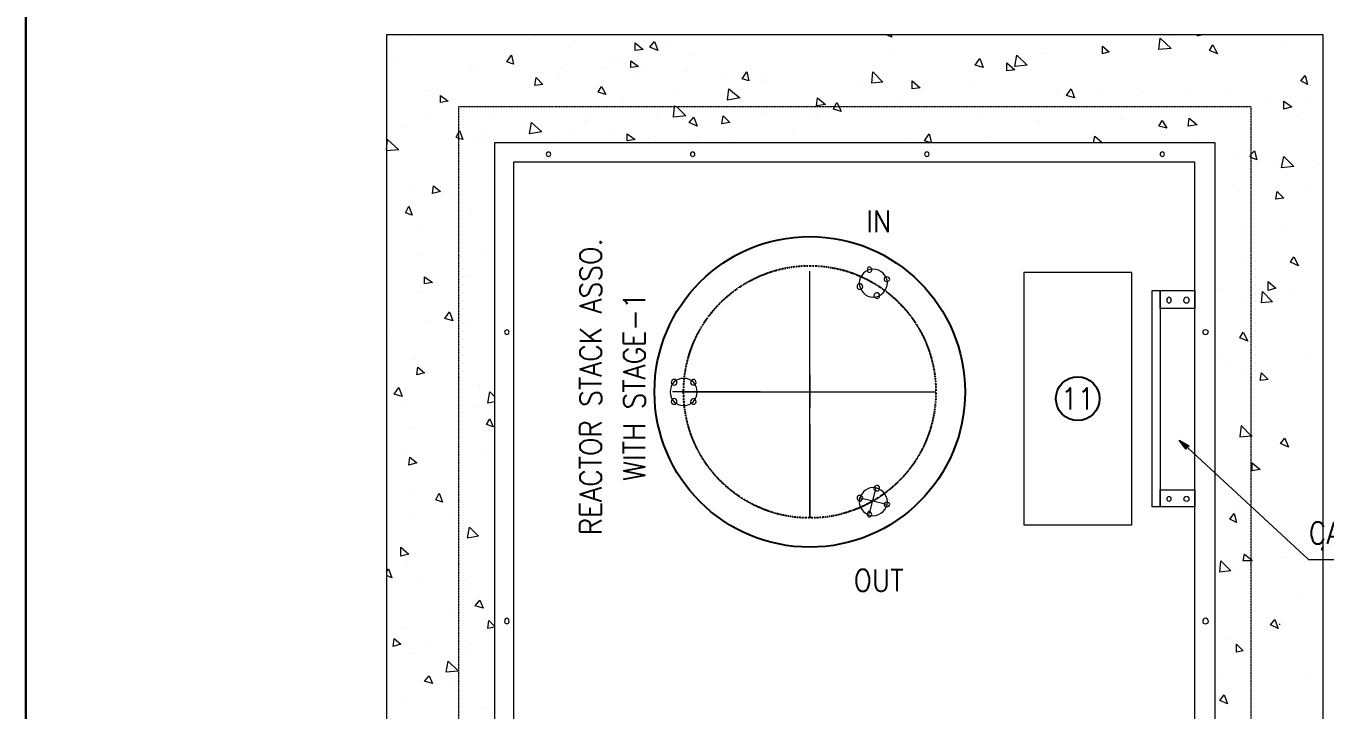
# Model space of a CAD drawing. Header units: metres. Extents: x 841183 to 1048542, y 259326 to 317714.
# Drawn here: x 1018225 to 1021830, y 267962 to 269860 of the extents above; entities that cross this region are included whole.
import ezdxf
from ezdxf.enums import TextEntityAlignment as Align

# ---------------------------------------------------------------- set-up
doc = ezdxf.new("R2010")
doc.units = ezdxf.units.M
doc.linetypes.add('CENTER2', pattern=[1.125, 0.75, -0.125, 0.125, -0.125])
doc.linetypes.add('PDF_IMPORT', pattern=[1, 0.8, -0.2])
doc.layers.add('A-REFLECT DOWN', color=252, linetype='Continuous', transparency=0.6)
for name, color, linetype in [('PDF_Geometry', 7, 'Continuous'), ('PDF_Solid Fills', 7, 'Continuous'), ('TIP - FENCE', 2, 'Continuous')]:
    doc.layers.add(name, color=color, linetype=linetype)
doc.styles.add('romans', font='romans.shx', dxfattribs={"width": 0.85})
doc.linetypes.add('FENCELINE2', pattern='A,0.25,-0.1,[132,ltypeshp.shx,S=0.1,R=0,X=-0.1,Y=0],-0.1,1', length=1.45)

# ---------------------------------------------------------------- blocks, each defined once
blk = doc.blocks.new('CAP-2')
at = {"color": 252, "ltscale": 8e-05}
blk.add_circle((2825, 6659.6), 430.9, dxfattribs=at)
at = {"color": 252, "linetype": 'CENTER2', "ltscale": 0.2}
blk.add_circle((2825, 6659.6), 350, dxfattribs=at)
at = {"color": 252, "ltscale": 20}
blk.add_circle((3568.7, 6640.9), 60.7, dxfattribs=at)
at = {"layer": 'PDF_Geometry', "color": 252, "lineweight": 18}
for points in [[(4250, 1200.2), (4250, 7650.2), (1650, 7650.2), (1650, 1200.2)], [(2362.5, 7609.6), (2340.6, 7606.5), (2340.6, 7628.4)], [(2403.1, 7606.5), (2381.2, 7615.9), (2393.7, 7631.5)], [(3656.2, 7603.4), (3637.5, 7597.1), (3637.5, 7619)], [(3793.7, 7609.6), (3796.9, 7640.9), (3828.1, 7612.7)], [(3956.2, 7597.1), (3950, 7600.2), (3934.4, 7606.5), (3943.7, 7622.1), (3950, 7609.6)], [(2003.1, 7569), (1984.4, 7575.2), (1996.9, 7594)], [(2350, 7562.7), (2328.1, 7559.6), (2328.1, 7578.4)], [(3306.2, 7559.6), (3284.4, 7565.9), (3296.9, 7584.6)], [(3393.7, 7553.4), (3371.9, 7550.2), (3371.9, 7572.1)], [(3393.7, 7562.7), (3400, 7594), (3428.1, 7565.9)], [(2656.2, 7522.1), (2637.5, 7528.4), (2650, 7547.1)], [(2996.9, 7515.9), (3000, 7547.1), (3028.1, 7519)], [(4206.2, 7512.7), (4187.5, 7522.1), (4200, 7537.7)], [(2084.4, 7512.7), (2062.5, 7509.6), (2065.6, 7531.5)], [(2259.4, 7484.6), (2237.5, 7490.9), (2246.9, 7506.5)], [(2596.9, 7469), (2600, 7500.2), (2631.2, 7475.2)], [(3131.2, 7503.4), (3109.4, 7500.2), (3109.4, 7522.1)], [(3559.4, 7475.2), (3537.5, 7481.5), (3550, 7500.2)], [(1821.9, 7465.9), (1800, 7462.7), (1800, 7481.5)], [(2868.7, 7456.5), (2843.7, 7453.4), (2846.9, 7475.2)], [(2912.5, 7437.7), (2890.6, 7444), (2893.7, 7450.2), (2900, 7462.7), (2906.2, 7450.2)], [(4162.5, 7450.2), (4140.6, 7444), (4140.6, 7465.9)], [(2446.9, 7422.1), (2450, 7450.2), (2450, 7453.4), (2456.2, 7450.2), (2481.2, 7425.2)], [(2046.9, 7375.2), (2053.1, 7406.5), (2081.2, 7381.5)], [(2512.5, 7397.1), (2490.6, 7406.5), (2503.1, 7422.1)], [(2603.1, 7406.5), (2581.2, 7403.4), (2584.4, 7425.2)], [(3815.6, 7390.9), (3793.7, 7397.1), (3803.1, 7412.7)], [(3900, 7400.2), (3875, 7397.1), (3878.1, 7419)], [(1862.5, 7359.6), (1850, 7362.7), (1843.7, 7365.9), (1850, 7378.4), (1853.1, 7384.6)], [(2340.6, 7359.6), (2318.7, 7356.5), (2318.7, 7375.2)], [(3162.5, 7350.2), (3143.7, 7356.5), (3156.2, 7375.2)], [(1950, 7350.2), (1950, 1500.2), (3950, 1500.2), (3950, 7350.2)], [(4050, 7309.6), (4046.9, 7312.7), (4050, 7319), (4059.4, 7328.4), (4065.6, 7303.4)], [(3893.7, 1553.4), (3893.7, 7297.1), (2003.1, 7297.1), (2003.1, 1553.4)], [(4134.4, 7281.5), (4140.6, 7312.7), (4168.7, 7284.6)], [(1800, 7215.9), (1778.1, 7209.6), (1781.2, 7231.5)], [(4140.6, 7197.1), (4118.7, 7194), (4121.9, 7215.9)], [(1721.9, 7150.2), (1703.1, 7156.5), (1712.5, 7175.2)], [(4181.2, 7009.6), (4159.4, 7019), (4168.7, 7034.6)], [(1778.1, 6962.7), (1756.2, 6959.6), (1756.2, 6978.4)], [(3718.7, 6290.9), (3718.7, 6990.9), (3418.7, 6990.9), (3418.7, 6290.9)], [(4118.7, 6947.1), (4096.9, 6940.9), (4096.9, 6965.9)], [(3796.9, 6940.9), (3796.9, 6340.9), (3796.9, 6387.7), (3893.7, 6387.7), (3893.7, 6340.9), (3775, 6340.9), (3775, 6940.9), (3893.7, 6940.9), (3893.7, 6890.9), (3796.9, 6890.9)], [(4078.1, 6906.5), (4081.2, 6937.7), (4109.4, 6909.6)], [(1834.4, 6856.5), (1812.5, 6862.7), (1825, 6881.5)], [(4040.6, 6800.2), (4018.7, 6809.6), (4028.1, 6825.2)], [(1756.2, 6712.7), (1734.4, 6706.5), (1737.5, 6728.4)], [(4096.9, 6694), (4075, 6690.9), (4078.1, 6712.7)], [(1693.7, 6647.1), (1671.9, 6653.4), (1684.4, 6672.1)], [(1946.9, 6562.7), (1928.1, 6569), (1937.5, 6584.6)], [(4018.7, 6534.6), (4050, 6537.7), (4053.1, 6537.7), (4050, 6537.7), (4021.9, 6565.9)], [(4153.1, 6506.5), (4131.2, 6515.9), (4143.7, 6531.5)], [(1734.4, 6462.7), (1712.5, 6456.5), (1715.6, 6478.4)], [(4075, 6444), (4053.1, 6440.9), (4053.1, 6462.7)], [(1806.2, 6353.4), (1787.5, 6359.6), (1796.9, 6378.4)], [(4009.4, 6297.1), (3990.6, 6306.5), (4003.1, 6322.1)], [(1875, 6253.4), (1881.2, 6284.6), (1906.2, 6259.6)], [(1712.5, 6209.6), (1690.6, 6203.4), (1690.6, 6228.4)], [(4028.1, 6190.9), (4031.2, 6209.6), (4050, 6194), (4053.1, 6190.9), (4050, 6190.9)], [(3962.5, 6159.6), (3965.6, 6190.9), (3993.7, 6162.7)], [(1918.7, 6059.6), (1896.9, 6065.9), (1909.4, 6081.5)], [(4125, 6003.4), (4103.1, 6012.7), (4115.6, 6028.4)], [(1690.6, 5959.6), (1668.7, 5953.4), (1671.9, 5975.2)], [(4028.1, 5940.9), (4009.4, 5937.7), (4009.4, 5959.6)], [(1815.6, 5881.5), (1821.9, 5912.7), (1850, 5884.6)], [(1778.1, 5850.2), (1756.2, 5856.5), (1768.7, 5872.1)], [(3984.4, 5794), (3962.5, 5803.4), (3975, 5819)]]:
    blk.add_lwpolyline(points, close=True, dxfattribs=at)
for points in [[(1962.5, 7650.2), (1962.5, 7650.2)], [(2609.4, 7644), (2609.4, 7644)], [(3050, 7650.2), (3053.1, 7644), (3037.5, 7650.2)], [(3834.4, 7647.1), (3834.4, 7647.1)], [(3900, 7650.2), (3900, 7647.1), (3912.5, 7650.2)], [(1728.1, 7637.7), (1728.1, 7637.7)], [(2046.9, 7637.7), (2046.9, 7637.7)], [(2171.9, 7634.6), (2171.9, 7634.6)], [(2365.6, 7634.6), (2365.6, 7634.6)], [(2384.4, 7637.7), (2384.4, 7637.7)], [(2428.1, 7619), (2428.1, 7619)], [(4140.6, 7631.5), (4140.6, 7631.5)], [(1668.7, 7578.4), (1668.7, 7578.4)], [(2268.7, 7587.7), (2268.7, 7587.7)], [(2306.2, 7578.4), (2306.2, 7578.4)], [(2493.7, 7594), (2493.7, 7594)], [(3059.4, 7600.2), (3059.4, 7600.2)], [(3471.9, 7597.1), (3471.9, 7597.1)], [(1887.5, 7565.9), (1887.5, 7565.9)], [(1900, 7569), (1900, 7569)], [(2015.6, 7565.9), (2015.6, 7565.9)], [(2131.2, 7544), (2131.2, 7544)], [(2134.4, 7559.6), (2134.4, 7559.6)], [(2250, 7556.5), (2250, 7556.5)], [(2350, 7540.9), (2350, 7540.9)], [(2365.6, 7553.4), (2365.6, 7553.4)], [(2484.4, 7547.1), (2484.4, 7547.1)], [(2584.4, 7534.6), (2584.4, 7534.6)], [(2062.5, 7503.4), (2062.5, 7503.4)], [(2693.7, 7522.1), (2693.7, 7522.1)], [(2700, 7528.4), (2700, 7528.4)], [(2965.6, 7503.4), (2965.6, 7503.4)], [(3281.2, 7509.6), (3281.2, 7509.6)], [(1762.5, 7497.1), (1762.5, 7497.1)], [(2309.4, 7475.2), (2309.4, 7475.2)], [(2446.9, 7484.6), (2446.9, 7484.6)], [(3078.1, 7469), (3078.1, 7469)], [(3509.4, 7484.6), (3509.4, 7484.6)], [(3631.2, 7497.1), (3631.2, 7497.1)], [(3750, 7490.9), (3750, 7490.9)], [(3865.6, 7487.7), (3865.6, 7487.7)], [(3981.2, 7484.6), (3981.2, 7484.6)], [(4096.9, 7478.4), (4096.9, 7478.4)], [(4215.6, 7475.2), (4215.6, 7475.2)], [(1762.5, 7431.5), (1762.5, 7431.5)], [(1996.9, 7447.1), (1996.9, 7447.1)], [(2206.2, 7431.5), (2206.2, 7431.5)], [(2400, 7431.5), (2400, 7431.5)], [(2600, 7456.5), (2600, 7456.5)], [(2703.1, 7434.6), (2703.1, 7434.6)], [(2831.2, 7431.5), (2831.2, 7431.5)], [(2843.7, 7431.5), (2843.7, 7431.5)], [(3078.1, 7444), (3078.1, 7444)], [(3143.7, 7437.7), (3143.7, 7437.7)], [(3287.5, 7428.4), (3287.5, 7428.4)], [(3965.6, 7440.9), (3965.6, 7440.9)], [(1693.7, 7394), (1693.7, 7394)], [(1940.6, 7425.2), (1940.6, 7425.2)], [(2200, 7412.7), (2200, 7412.7)], [(2584.4, 7394), (2584.4, 7394)], [(3462.5, 7412.7), (3462.5, 7412.7)], [(3687.5, 7415.9), (3687.5, 7415.9)], [(4175, 7425.2), (4175, 7425.2)], [(1650, 7331.5), (1653.1, 7359.6), (1684.4, 7331.5), (1650, 7328.4)], [(1921.9, 7362.7), (1921.9, 7362.7)], [(1928.1, 7387.7), (1928.1, 7387.7)], [(2043.7, 7381.5), (2043.7, 7381.5)], [(2121.9, 7356.5), (2121.9, 7356.5)], [(2159.4, 7378.4), (2159.4, 7378.4)], [(2278.1, 7375.2), (2278.1, 7375.2)], [(2337.5, 7356.5), (2337.5, 7356.5)], [(2378.1, 7362.7), (2378.1, 7362.7)], [(2393.7, 7369), (2393.7, 7369)], [(2493.7, 7356.5), (2493.7, 7356.5)], [(2509.4, 7365.9), (2509.4, 7365.9)], [(2778.1, 7387.7), (2778.1, 7387.7)], [(3003.1, 7356.5), (3003.1, 7356.5)], [(3096.9, 7362.7), (3096.9, 7362.7)], [(3321.9, 7369), (3321.9, 7369)], [(3612.5, 7350.2), (3615.6, 7369), (3637.5, 7350.2), (3625, 7350.2)], [(3887.5, 7356.5), (3887.5, 7356.5)], [(1896.9, 7350.2), (1896.9, 7350.2)], [(2609.4, 7353.4), (2609.4, 7353.4)], [(3950, 7350.2), (3803.1, 7350.2)], [(2796.9, 7297.1), (2384.4, 7297.1)], [(4009.4, 7303.4), (4009.4, 7303.4)], [(4125, 7297.1), (4125, 7297.1)], [(4240.6, 7294), (4240.6, 7294)], [(4043.7, 7278.4), (4043.7, 7278.4)], [(1718.7, 7215.9), (1718.7, 7215.9)], [(1800, 7228.4), (1800, 7228.4)], [(1934.4, 7240.9), (1934.4, 7240.9)], [(4000, 7234.6), (4000, 7234.6)], [(4209.4, 7222.1), (4209.4, 7222.1)], [(1834.4, 7209.6), (1834.4, 7209.6)], [(1887.5, 7165.9), (1887.5, 7165.9)], [(1750, 7122.1), (1750, 7122.1)], [(4034.4, 7122.1), (4034.4, 7122.1)], [(4150, 7119), (4150, 7119)], [(4037.5, 7094), (4037.5, 7094)], [(1740.6, 7037.7), (1740.6, 7037.7)], [(1856.2, 7034.6), (1856.2, 7034.6)], [(1928.1, 7053.4), (1928.1, 7053.4)], [(4034.4, 7031.5), (4034.4, 7031.5)], [(2825, 7009.6), (2825, 7009.6)], [(1881.2, 6978.4), (1881.2, 6978.4)], [(1740.6, 6934.6), (1740.6, 6934.6)], [(3959.4, 6947.1), (3959.4, 6947.1)], [(4056.2, 6947.1), (4056.2, 6947.1)], [(4171.9, 6940.9), (4171.9, 6940.9)], [(4028.1, 6903.4), (4028.1, 6903.4)], [(1768.7, 6856.5), (1768.7, 6856.5)], [(1884.4, 6853.4), (1884.4, 6853.4)], [(1659.4, 6834.6), (1659.4, 6834.6)], [(1731.2, 6750.2), (1731.2, 6750.2)], [(3965.6, 6769), (3965.6, 6769)], [(3993.7, 6744), (3993.7, 6744)], [(4200, 6759.6), (4200, 6759.6)], [(4021.9, 6719), (4021.9, 6719)], [(1909.4, 6678.4), (1909.4, 6678.4)], [(1909.4, 6672.1), (1909.4, 6672.1)], [(1950, 6631.5), (1931.2, 6628.4), (1937.5, 6659.6), (1950, 6647.1)], [(1696.9, 6631.5), (1696.9, 6631.5)], [(1862.5, 6603.4), (1862.5, 6603.4)], [(1903.1, 6615.9), (1903.1, 6615.9)], [(1725, 6559.6), (1725, 6559.6)], [(4012.5, 6531.5), (4012.5, 6531.5)], [(4028.1, 6540.9), (4028.1, 6540.9)], [(1696.9, 6503.4), (1696.9, 6503.4)], [(1931.2, 6497.1), (1931.2, 6497.1)], [(3875, 6503.4), (4209.4, 6194), (4509.4, 6194)], [(2990.6, 6322.1), (3009.4, 6394)], [(1718.7, 6375.2), (1718.7, 6375.2)], [(3037.5, 6347.1), (2962.5, 6365.9)], [(1725, 6322.1), (1725, 6322.1)], [(1840.6, 6319), (1840.6, 6319)], [(4003.1, 6344), (4003.1, 6344)], [(1896.9, 6303.4), (1896.9, 6303.4)], [(4250, 6231.5), (4243.7, 6222.1), (4250, 6219)], [(1650, 6159.6), (1656.2, 6169), (1665.6, 6144), (1650, 6150.2)], [(1709.4, 6187.7), (1709.4, 6187.7)], [(4137.5, 6200.2), (4137.5, 6200.2)], [(1750, 6144), (1750, 6144)], [(1865.6, 6137.7), (1865.6, 6137.7)], [(3996.9, 6156.5), (3996.9, 6156.5)], [(1887.5, 6119), (1887.5, 6119)], [(4175, 6087.7), (4175, 6087.7)], [(1840.6, 6044), (1840.6, 6044)], [(1950, 6006.5), (1931.2, 6003.4), (1934.4, 6025.2), (1950, 6009.6)], [(4062.5, 6050.2), (4062.5, 6050.2)], [(1703.1, 6003.4), (1703.1, 6003.4)], [(4128.1, 6015.9), (4128.1, 6012.7)], [(1771.9, 5965.9), (1771.9, 5965.9)], [(1887.5, 5962.7), (1887.5, 5962.7)], [(3990.6, 5972.1), (3990.6, 5972.1)], [(1725, 5934.6), (1725, 5934.6)], [(1881.2, 5931.5), (1881.2, 5931.5)], [(3968.7, 5878.4), (3968.7, 5878.4)], [(1831.2, 5856.5), (1831.2, 5856.5)], [(4200, 5865.9), (4200, 5865.9)], [(1693.7, 5812.7), (1693.7, 5812.7)], [(1915.6, 5781.5), (1915.6, 5781.5)], [(3981.2, 5784.6), (3981.2, 5784.6)]]:
    blk.add_lwpolyline(points, dxfattribs=at)
at = {"layer": 'PDF_Geometry', "color": 252, "linetype": 'PDF_IMPORT', "lineweight": 18, "ltscale": 0.035}
blk.add_lwpolyline([(1850, 1397.1), (4050, 1397.1), (4050, 7450.2), (1850, 7450.2), (1850, 1397.1)], dxfattribs=at)
at = {"layer": 'PDF_Geometry', "color": 252, "lineweight": 13}
for points in [[(2825, 6309.6), (2825, 6994)], [(2825, 6706.5), (2825, 6615.9)], [(2687.5, 6659.6), (2443.7, 6659.6)], [(2475, 6659.6), (3175, 6659.6)], [(2781.2, 6659.6), (2868.7, 6659.6)], [(2825, 6569), (2825, 6309.6)]]:
    blk.add_lwpolyline(points, dxfattribs=at)
at = {"layer": 'PDF_Geometry', "color": 252, "lineweight": 5}
blk.add_lwpolyline([(3868.7, 6500.2), (3850, 6525.2), (3878.1, 6509.6)], close=True, dxfattribs=at)
at = {"layer": 'PDF_Geometry', "color": 252, "lineweight": 18}
for points in [[(2100, 7325.2), (2096.9, 7325.2), (2093.7, 7322.1), (2093.7, 7319)], [(2093.7, 7319), (2093.7, 7315.9), (2096.9, 7312.7), (2100, 7312.7)], [(2106.2, 7319), (2106.2, 7322.1), (2103.1, 7325.2), (2100, 7325.2)], [(2100, 7312.7), (2103.1, 7312.7), (2106.2, 7315.9), (2106.2, 7319)], [(2500, 7325.2), (2496.9, 7325.2), (2493.7, 7322.1), (2493.7, 7319)], [(2493.7, 7319), (2493.7, 7315.9), (2496.9, 7312.7), (2500, 7312.7)], [(2506.2, 7319), (2506.2, 7322.1), (2503.1, 7325.2), (2500, 7325.2)], [(2500, 7312.7), (2503.1, 7312.7), (2506.2, 7315.9), (2506.2, 7319)], [(3150, 7325.2), (3146.9, 7325.2), (3143.7, 7322.1), (3143.7, 7319)], [(3143.7, 7319), (3143.7, 7315.9), (3146.9, 7312.7), (3150, 7312.7)], [(3156.2, 7319), (3156.2, 7322.1), (3153.1, 7325.2), (3150, 7325.2)], [(3150, 7312.7), (3153.1, 7312.7), (3156.2, 7315.9), (3156.2, 7319)], [(3803.1, 7325.2), (3800, 7325.2), (3796.9, 7322.1), (3796.9, 7319)], [(3796.9, 7319), (3796.9, 7315.9), (3800, 7312.7), (3803.1, 7312.7)], [(3809.4, 7319), (3809.4, 7322.1), (3806.2, 7325.2), (3803.1, 7325.2)], [(3803.1, 7312.7), (3806.2, 7312.7), (3809.4, 7315.9), (3809.4, 7319)], [(3000, 7000.2), (2981.2, 7000.2), (2962.5, 6981.5), (2962.5, 6962.7)], [(2990.6, 7006.5), (2987.5, 7006.5), (2984.4, 7003.4), (2984.4, 6997.1)], [(2984.4, 6997.1), (2984.4, 6994), (2987.5, 6990.9), (2990.6, 6990.9)], [(2996.9, 6997.1), (2996.9, 7003.4), (2993.7, 7006.5), (2990.6, 7006.5)], [(2990.6, 6990.9), (2993.7, 6990.9), (2996.9, 6994), (2996.9, 6997.1)], [(3040.6, 6962.7), (3040.6, 6981.5), (3021.9, 7000.2), (3000, 7000.2)], [(2965.6, 6959.6), (2959.4, 6959.6), (2956.2, 6956.5), (2956.2, 6950.2)], [(2962.5, 6962.7), (2962.5, 6940.9), (2981.2, 6922.1), (3000, 6922.1)], [(2971.9, 6950.2), (2971.9, 6956.5), (2968.7, 6959.6), (2965.6, 6959.6)], [(3000, 6922.1), (3021.9, 6922.1), (3040.6, 6940.9), (3040.6, 6962.7)], [(3037.5, 6978.4), (3034.4, 6978.4), (3031.2, 6975.2), (3031.2, 6972.1)], [(3031.2, 6972.1), (3031.2, 6969), (3034.4, 6965.9), (3037.5, 6965.9)], [(3046.9, 6972.1), (3046.9, 6975.2), (3043.7, 6978.4), (3037.5, 6978.4)], [(3037.5, 6965.9), (3043.7, 6965.9), (3046.9, 6969), (3046.9, 6972.1)], [(2956.2, 6950.2), (2956.2, 6947.1), (2959.4, 6944), (2965.6, 6944)], [(2965.6, 6944), (2968.7, 6944), (2971.9, 6947.1), (2971.9, 6950.2)], [(3012.5, 6934.6), (3009.4, 6934.6), (3003.1, 6931.5), (3003.1, 6925.2)], [(3003.1, 6925.2), (3003.1, 6922.1), (3009.4, 6919), (3012.5, 6919)], [(3018.7, 6925.2), (3018.7, 6931.5), (3015.6, 6934.6), (3012.5, 6934.6)], [(3012.5, 6919), (3015.6, 6919), (3018.7, 6922.1), (3018.7, 6925.2)], [(1984.4, 6831.5), (1981.2, 6831.5), (1978.1, 6828.4), (1978.1, 6825.2)], [(1978.1, 6825.2), (1978.1, 6822.1), (1981.2, 6819), (1984.4, 6819)], [(1990.6, 6825.2), (1990.6, 6828.4), (1987.5, 6831.5), (1984.4, 6831.5)], [(1984.4, 6819), (1987.5, 6819), (1990.6, 6822.1), (1990.6, 6825.2)], [(3921.9, 6831.5), (3918.7, 6831.5), (3915.6, 6828.4), (3915.6, 6825.2)], [(3915.6, 6825.2), (3915.6, 6822.1), (3918.7, 6819), (3921.9, 6819)], [(3931.2, 6825.2), (3931.2, 6828.4), (3928.1, 6831.5), (3921.9, 6831.5)], [(3921.9, 6819), (3928.1, 6819), (3931.2, 6822.1), (3931.2, 6825.2)], [(2475, 6697.1), (2453.1, 6697.1), (2437.5, 6681.5), (2437.5, 6659.6)], [(2450, 6694), (2443.7, 6694), (2440.6, 6690.9), (2440.6, 6684.6)], [(2440.6, 6684.6), (2440.6, 6681.5), (2443.7, 6678.4), (2450, 6678.4)], [(2456.2, 6684.6), (2456.2, 6690.9), (2453.1, 6694), (2450, 6694)], [(2450, 6678.4), (2453.1, 6678.4), (2456.2, 6681.5), (2456.2, 6684.6)], [(2512.5, 6659.6), (2512.5, 6681.5), (2496.9, 6697.1), (2475, 6697.1)], [(2503.1, 6694), (2500, 6694), (2493.7, 6690.9), (2493.7, 6684.6)], [(2493.7, 6684.6), (2493.7, 6681.5), (2500, 6678.4), (2503.1, 6678.4)], [(2509.4, 6684.6), (2509.4, 6690.9), (2506.2, 6694), (2503.1, 6694)], [(2503.1, 6678.4), (2506.2, 6678.4), (2509.4, 6681.5), (2509.4, 6684.6)], [(2437.5, 6659.6), (2437.5, 6637.7), (2453.1, 6622.1), (2475, 6622.1)], [(2450, 6640.9), (2443.7, 6640.9), (2440.6, 6637.7), (2440.6, 6631.5)], [(2456.2, 6631.5), (2456.2, 6637.7), (2453.1, 6640.9), (2450, 6640.9)], [(2475, 6622.1), (2496.9, 6622.1), (2512.5, 6637.7), (2512.5, 6659.6)], [(2503.1, 6640.9), (2500, 6640.9), (2493.7, 6637.7), (2493.7, 6631.5)], [(2509.4, 6631.5), (2509.4, 6637.7), (2506.2, 6640.9), (2503.1, 6640.9)], [(2440.6, 6631.5), (2440.6, 6628.4), (2443.7, 6625.2), (2450, 6625.2)], [(2450, 6625.2), (2453.1, 6625.2), (2456.2, 6628.4), (2456.2, 6631.5)], [(2493.7, 6631.5), (2493.7, 6628.4), (2500, 6625.2), (2503.1, 6625.2)], [(2503.1, 6625.2), (2506.2, 6625.2), (2509.4, 6628.4), (2509.4, 6631.5)], [(3000, 6394), (2981.2, 6394), (2962.5, 6375.2), (2962.5, 6353.4)], [(3040.6, 6353.4), (3040.6, 6375.2), (3021.9, 6394), (3000, 6394)], [(3012.5, 6400.2), (3009.4, 6400.2), (3003.1, 6397.1), (3003.1, 6390.9)], [(3003.1, 6390.9), (3003.1, 6387.7), (3009.4, 6384.6), (3012.5, 6384.6)], [(3018.7, 6390.9), (3018.7, 6397.1), (3015.6, 6400.2), (3012.5, 6400.2)], [(3012.5, 6384.6), (3015.6, 6384.6), (3018.7, 6387.7), (3018.7, 6390.9)], [(2965.6, 6372.1), (2959.4, 6372.1), (2956.2, 6369), (2956.2, 6365.9)], [(2956.2, 6365.9), (2956.2, 6362.7), (2959.4, 6356.5), (2965.6, 6356.5)], [(2962.5, 6353.4), (2962.5, 6334.6), (2981.2, 6315.9), (3000, 6315.9)], [(2971.9, 6365.9), (2971.9, 6369), (2968.7, 6372.1), (2965.6, 6372.1)], [(2965.6, 6356.5), (2968.7, 6356.5), (2971.9, 6362.7), (2971.9, 6365.9)], [(3000, 6315.9), (3021.9, 6315.9), (3040.6, 6334.6), (3040.6, 6353.4)], [(3037.5, 6353.4), (3034.4, 6353.4), (3031.2, 6350.2), (3031.2, 6347.1)], [(3031.2, 6347.1), (3031.2, 6344), (3034.4, 6340.9), (3037.5, 6340.9)], [(3046.9, 6347.1), (3046.9, 6350.2), (3043.7, 6353.4), (3037.5, 6353.4)], [(3037.5, 6340.9), (3043.7, 6340.9), (3046.9, 6344), (3046.9, 6347.1)], [(2990.6, 6328.4), (2987.5, 6328.4), (2984.4, 6322.1), (2984.4, 6319)], [(2984.4, 6319), (2984.4, 6315.9), (2987.5, 6312.7), (2990.6, 6312.7)], [(2996.9, 6319), (2996.9, 6322.1), (2993.7, 6328.4), (2990.6, 6328.4)], [(2990.6, 6312.7), (2993.7, 6312.7), (2996.9, 6315.9), (2996.9, 6319)], [(1984.4, 6031.5), (1981.2, 6031.5), (1978.1, 6028.4), (1978.1, 6022.1)], [(1978.1, 6022.1), (1978.1, 6019), (1981.2, 6015.9), (1984.4, 6015.9)], [(1990.6, 6022.1), (1990.6, 6028.4), (1987.5, 6031.5), (1984.4, 6031.5)], [(1984.4, 6015.9), (1987.5, 6015.9), (1990.6, 6019), (1990.6, 6022.1)], [(3921.9, 6031.5), (3918.7, 6031.5), (3915.6, 6028.4), (3915.6, 6022.1)], [(3915.6, 6022.1), (3915.6, 6019), (3918.7, 6015.9), (3921.9, 6015.9)], [(3931.2, 6022.1), (3931.2, 6028.4), (3928.1, 6031.5), (3921.9, 6031.5)], [(3921.9, 6015.9), (3928.1, 6015.9), (3931.2, 6019), (3931.2, 6022.1)]]:
    blk.add_open_spline(points, degree=3, dxfattribs=at)
at = {"layer": 'PDF_Geometry', "color": 252, "lineweight": 13}
for points in [[(3821.9, 6922.1), (3818.7, 6922.1), (3815.6, 6919), (3815.6, 6912.7)], [(3828.1, 6912.7), (3828.1, 6919), (3825, 6922.1), (3821.9, 6922.1)], [(3871.9, 6922.1), (3865.6, 6922.1), (3862.5, 6919), (3862.5, 6912.7)], [(3878.1, 6912.7), (3878.1, 6919), (3875, 6922.1), (3871.9, 6922.1)], [(3815.6, 6912.7), (3815.6, 6909.6), (3818.7, 6906.5), (3821.9, 6906.5)], [(3821.9, 6906.5), (3825, 6906.5), (3828.1, 6909.6), (3828.1, 6912.7)], [(3862.5, 6912.7), (3862.5, 6909.6), (3865.6, 6906.5), (3871.9, 6906.5)], [(3871.9, 6906.5), (3875, 6906.5), (3878.1, 6909.6), (3878.1, 6912.7)], [(3821.9, 6369), (3818.7, 6369), (3815.6, 6365.9), (3815.6, 6362.7)], [(3815.6, 6362.7), (3815.6, 6359.6), (3818.7, 6356.5), (3821.9, 6356.5)], [(3828.1, 6362.7), (3828.1, 6365.9), (3825, 6369), (3821.9, 6369)], [(3821.9, 6356.5), (3825, 6356.5), (3828.1, 6359.6), (3828.1, 6362.7)], [(3871.9, 6369), (3865.6, 6369), (3862.5, 6365.9), (3862.5, 6362.7)], [(3862.5, 6362.7), (3862.5, 6359.6), (3865.6, 6356.5), (3871.9, 6356.5)], [(3878.1, 6362.7), (3878.1, 6365.9), (3875, 6369), (3871.9, 6369)], [(3871.9, 6356.5), (3875, 6356.5), (3878.1, 6359.6), (3878.1, 6362.7)]]:
    blk.add_open_spline(points, degree=3, dxfattribs=at)
at = {"layer": 'PDF_Solid Fills', "color": 252, "lineweight": 35, "transparency": 33554559}
blk.add_solid([(3868.7, 6500.2), (3850, 6525.2), (3878.1, 6509.6)], dxfattribs=at)
at = {"color": 252, "style": 'romans', "width": 0.9}
for s, p in [('IN', (3016, 7132.6)), ('11', (3568.7, 6640.9)), ('CABLE LADDER', (4474.8, 6268)), ('OUT', (3016, 6136.4))]:
    blk.add_text(s, height=60, dxfattribs=at).set_placement(p, align=Align.MIDDLE_CENTER)
for s, p in [('REACTOR STACK ASSO.', (2216.9, 6673.8)), ('WITH STAGE-1', (2338, 6673.8))]:
    blk.add_text(s, height=60, rotation=90, dxfattribs=at).set_placement(p, align=Align.MIDDLE_CENTER)
blk = doc.blocks.new('A$C10b3fa2f')
at = {"layer": 'A-REFLECT DOWN', "color": 252}
blk.add_line((-19875, -49425, 74), (-19875, -38720.3, 74), dxfattribs=at)
at = {"layer": 'TIP - FENCE', "color": 252, "linetype": 'FENCELINE2', "ltscale": 500, "elevation": 74}
blk.add_lwpolyline([(-19875, -40650), (-19875, -49425)], dxfattribs=at)
at = {"color": 252}
blk.add_blockref('CAP-2', (-20525, -49498.8, 74), dxfattribs=at)

msp = doc.modelspace()

# ---------------------------------------------------------------- block references
at = {"color": 2}
msp.add_blockref('A$C10b3fa2f', (1038100.4, 311684, -216), dxfattribs=at)

doc.saveas('drawing.dxf')
